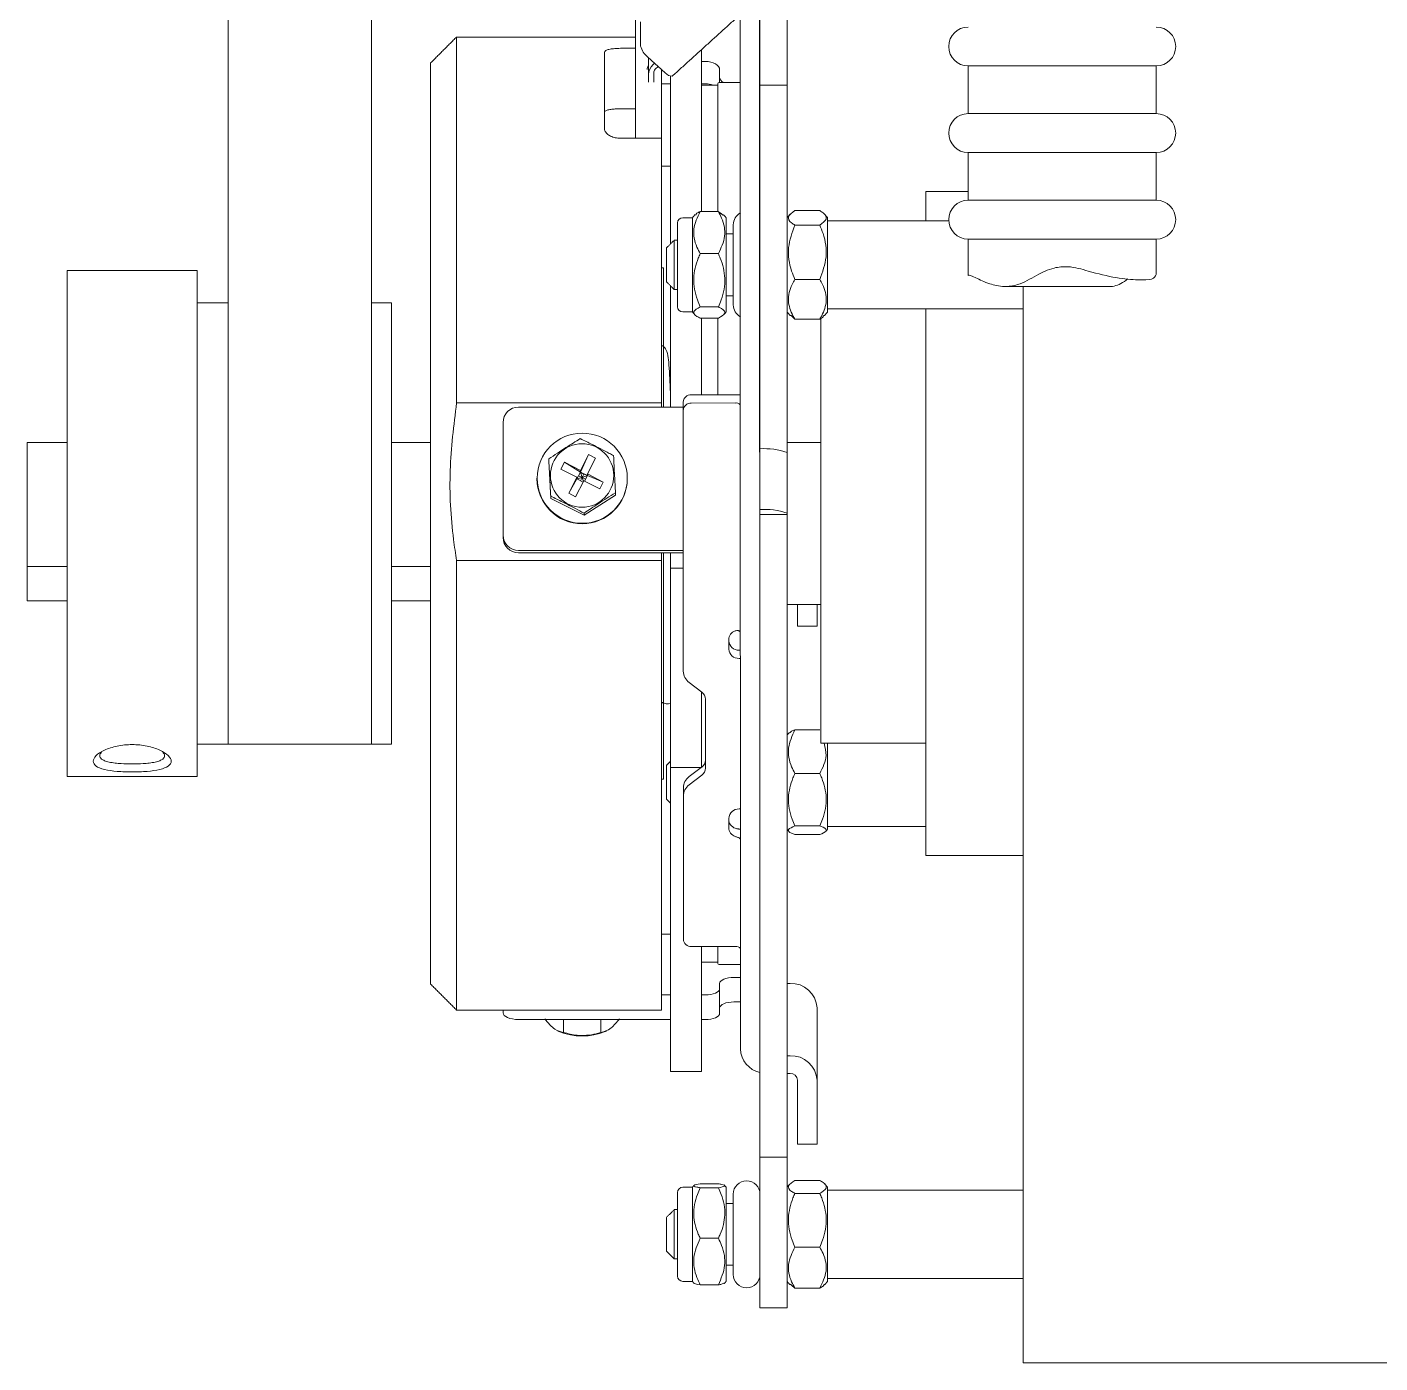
# Model space of a CAD drawing. Extents: x 2.2 to 29, y 8 to 42.7.
# Drawn here: x 10.82 to 16.03, y 8.04 to 13.19 of the extents above; entities that cross this region are included whole.
import ezdxf

# ---------------------------------------------------------------- set-up
doc = ezdxf.new("R2010")
doc.units = 0
doc.header["$LTSCALE"] = 0.5
doc.header["$MEASUREMENT"] = 0
doc.layers.add('OBJ', color=3, linetype='CONTINUOUS')

msp = doc.modelspace()

# ---------------------------------------------------------------- linework, layer by layer
at = {"layer": 'OBJ', "linetype": 'Continuous', "lineweight": 15}
for p, q in [((11.592908, 18.908751), (11.592908, 11.106191)), ((12.144908, 18.908751), (12.144908, 11.106191)), ((13.566164, 12.775353), (13.565976, 13.544769)), ((13.640975, 13.544798), (13.641163, 12.775377)), ((13.642017, 13.003644), (13.641928, 13.331047)), ((13.642604, 13.287474), (13.642604, 13.114874)), ((13.747207, 13.287474), (13.747207, 13.114874)), ((13.163007, 12.983843), (13.163007, 13.237411)), ((13.182174, 13.213231), (13.182174, 13.120258)), ((12.473006, 13.154885), (12.473006, 11.745127)), ((13.043004, 13.096758), (13.043004, 12.802616)), ((13.105007, 13.111364), (13.163007, 13.111364)), ((13.417608, 12.482188), (13.417608, 13.106614)), ((13.641346, 12.634381), (13.641346, 13.111486)), ((13.642604, 13.035136), (13.642604, 13.114874)), ((13.747207, 13.114874), (13.747207, 13.035136)), ((12.373006, 9.504886), (12.373006, 13.054885)), ((13.21046, 13.077718), (13.277635, 13.016837)), ((13.213004, 13.010501), (13.213004, 13.075413)), ((13.230304, 13.048343), (13.236588, 13.05404)), ((13.23877, 13.030386), (13.250729, 13.041223)), ((13.432204, 13.060648), (13.417608, 13.060648)), ((15.113383, 13.043232), (14.445206, 13.043232)), ((15.170205, 13.043232), (15.113383, 13.043232)), ((13.213004, 12.981379), (13.213004, 13.010501)), ((13.233007, 13.01777), (13.233007, 12.981379)), ((13.263006, 13.030095), (13.263006, 12.983843)), ((13.297605, 12.357276), (13.297605, 13.003672)), ((13.487204, 13.0291), (13.487204, 12.979886)), ((13.642017, 13.003644), (13.642026, 12.969885)), ((13.642604, 13.035136), (13.642604, 12.732964)), ((13.747207, 13.035136), (13.747207, 12.732964)), ((13.163007, 12.850948), (13.163007, 12.983843)), ((13.263006, 12.983843), (13.263006, 12.850948)), ((13.297605, 12.974963), (13.263006, 12.974963)), ((13.432204, 12.974963), (13.417608, 12.974963)), ((13.480103, 12.482188), (13.480103, 12.974888)), ((13.480103, 12.482188), (13.480103, 12.974888)), ((13.642604, 12.966388), (13.642604, 12.969228)), ((13.642604, 12.966388), (13.642604, 12.798557)), ((13.747207, 12.969228), (13.747207, 12.966388)), ((13.747207, 12.966388), (13.747207, 12.798557)), ((13.163007, 12.878263), (13.105007, 12.878263)), ((13.163007, 12.878263), (13.163007, 12.871692)), ((13.163007, 12.764817), (13.163007, 12.850948)), ((13.263006, 12.850948), (13.263006, 12.764817)), ((13.297605, 12.874766), (13.297605, 12.87793)), ((15.113383, 12.859691), (14.445206, 12.859691)), ((15.170205, 12.859691), (15.113383, 12.859691)), ((13.642604, 12.752713), (13.642604, 12.798557)), ((13.747207, 12.779159), (13.747207, 12.822)), ((13.747207, 12.798557), (13.747207, 12.752713)), ((13.263006, 12.764817), (13.105007, 12.764817)), ((13.263006, 12.764817), (13.263006, 11.745127)), ((13.642604, 12.521067), (13.642604, 12.752713)), ((13.642604, 12.727341), (13.642604, 12.732964)), ((13.747207, 12.521067), (13.747207, 12.752713)), ((15.113383, 12.70969), (14.445206, 12.70969)), ((15.170205, 12.70969), (15.113383, 12.70969)), ((13.263006, 12.656627), (13.297605, 12.656627)), ((13.641383, 12.445768), (13.64136, 12.534987)), ((13.642604, 12.521067), (13.642604, 12.041104)), ((13.747207, 12.521067), (13.747207, 12.041104)), ((14.282204, 12.446875), (14.282204, 12.559885)), ((15.113383, 12.526149), (14.445206, 12.526149)), ((15.170205, 12.526149), (15.113383, 12.526149)), ((13.482206, 12.482188), (13.412206, 12.482188)), ((13.777207, 12.486031), (13.873203, 12.486031)), ((13.324704, 12.225615), (13.324704, 12.43838)), ((13.382206, 12.21927), (13.382206, 12.458383)), ((13.512205, 12.21927), (13.512205, 12.458383)), ((13.539605, 12.431373), (13.539605, 12.122373)), ((13.642604, 12.431373), (13.641383, 12.442529)), ((13.777207, 12.429895), (13.873203, 12.429895)), ((13.903207, 12.458383), (13.903207, 12.148467)), ((13.312206, 12.371877), (13.312206, 12.181874)), ((15.113383, 12.376152), (14.445206, 12.376152)), ((15.170205, 12.376152), (15.113383, 12.376152)), ((13.282207, 12.211873), (13.282207, 12.341873)), ((13.482206, 12.320021), (13.412206, 12.320021)), ((13.270506, 12.264884), (13.270506, 11.728865)), ((10.972405, 10.304886), (10.972405, 12.254887)), ((11.472403, 10.304886), (11.472403, 12.254887)), ((13.324704, 12.11537), (13.324704, 12.225615)), ((13.382206, 12.095367), (13.382206, 12.21927)), ((13.512205, 12.095367), (13.512205, 12.21927)), ((13.777207, 12.220739), (13.873203, 12.220739)), ((13.297605, 12.196475), (13.297605, 11.911428)), ((13.297605, 12.175299), (13.297605, 12.196475)), ((13.566873, 10.909348), (13.566352, 12.198718)), ((13.641871, 10.909371), (13.64135, 12.198742)), ((14.657206, 8.044887), (14.657206, 12.193457)), ((11.592908, 12.129821), (11.591903, 12.129887)), ((12.222403, 12.129887), (12.222403, 11.570603)), ((13.482206, 12.114708), (13.412206, 12.114708)), ((13.641491, 12.111724), (13.642604, 12.122373)), ((13.903207, 12.148467), (13.903207, 12.095367)), ((14.282204, 9.999886), (14.282204, 12.106875)), ((13.482206, 12.071563), (13.412206, 12.071563)), ((13.417608, 12.071563), (13.417608, 11.911428)), ((13.480103, 11.776084), (13.480103, 12.071563)), ((13.480103, 11.776084), (13.480103, 12.071563)), ((13.777207, 12.067719), (13.873203, 12.067719)), ((13.877206, 10.432886), (13.877206, 12.075595)), ((13.642604, 12.041104), (13.642604, 11.941663)), ((13.747207, 12.041104), (13.747207, 11.941663)), ((13.641571, 11.953302), (13.64167, 11.828034)), ((13.297605, 11.756053), (13.297605, 11.911428)), ((13.417608, 11.911428), (13.417608, 11.776065)), ((13.642604, 11.913414), (13.642604, 11.941663)), ((13.642604, 11.853373), (13.642604, 11.913414)), ((13.747207, 11.941663), (13.747207, 11.913414)), ((13.747207, 11.853373), (13.747207, 11.913414)), ((13.642604, 11.788375), (13.642604, 11.853373)), ((13.747207, 11.853373), (13.747207, 11.788375)), ((13.642604, 11.788375), (13.642604, 11.568049)), ((13.747207, 11.825044), (13.747207, 11.819421)), ((13.747207, 11.819421), (13.747207, 11.592384)), ((13.747207, 11.549286), (13.747207, 11.788375)), ((12.473006, 11.745127), (13.263006, 11.745127)), ((13.263006, 11.728865), (13.263006, 11.745127)), ((13.297605, 11.756053), (13.297605, 11.747018)), ((13.297605, 11.747018), (13.297605, 11.728865)), ((13.346735, 11.716019), (13.346735, 11.747718)), ((13.377973, 11.776051), (13.54672, 11.776107)), ((13.377973, 11.744352), (13.54672, 11.744409)), ((13.641702, 11.763398), (13.641712, 11.737819)), ((13.641721, 11.723308), (13.641721, 11.735989)), ((13.641721, 11.735989), (13.642078, 10.860343)), ((12.712203, 11.728865), (13.346735, 11.728865)), ((13.347138, 10.710517), (13.346735, 11.716019)), ((12.652204, 11.235746), (12.652204, 11.669091)), ((10.817207, 11.592384), (10.817207, 11.113947)), ((12.222403, 11.570603), (12.222403, 10.429887)), ((12.828503, 11.528884), (12.828503, 11.520605)), ((12.950481, 11.484819), (12.981907, 11.546014)), ((12.981907, 11.546014), (12.950481, 11.478375)), ((12.97719, 11.471208), (13.008612, 11.532404)), ((13.008612, 11.532404), (12.981907, 11.546014)), ((13.747207, 11.553848), (13.747207, 11.31974)), ((12.828503, 11.520605), (12.835829, 11.377)), ((12.889051, 11.516118), (12.875388, 11.489512)), ((12.936819, 11.458208), (12.875388, 11.489512)), ((12.950481, 11.484819), (12.889051, 11.516118)), ((12.889051, 11.516118), (12.950481, 11.478375)), ((12.936819, 11.451769), (12.950481, 11.478375)), ((12.950481, 11.478375), (12.943652, 11.463671)), ((12.950481, 11.478375), (12.950481, 11.484819)), ((12.950481, 11.478375), (12.97719, 11.464764)), ((12.957005, 11.456866), (12.950481, 11.478375)), ((12.950481, 11.478375), (12.963838, 11.470166)), ((12.905397, 11.397015), (12.936819, 11.458208)), ((12.936819, 11.451769), (12.905397, 11.397015)), ((12.932107, 11.383404), (12.963528, 11.444602)), ((12.943652, 11.463671), (12.936819, 11.451769)), ((12.936819, 11.451769), (12.936819, 11.458208)), ((12.936819, 11.451769), (12.957005, 11.456866)), ((12.936819, 11.451769), (12.960905, 11.439491)), ((12.957005, 11.456866), (12.943652, 11.463671)), ((12.957005, 11.456866), (12.950744, 11.444672)), ((12.963838, 11.470166), (12.957005, 11.456866)), ((12.97719, 11.464764), (12.957005, 11.456866)), ((12.957005, 11.456866), (12.962191, 11.441993)), ((12.969789, 11.450351), (12.957005, 11.456866)), ((13.024959, 11.413296), (12.963528, 11.444602)), ((12.963838, 11.470166), (12.97719, 11.464764)), ((12.966152, 11.443265), (12.97719, 11.464764)), ((13.038621, 11.439904), (12.97719, 11.471208)), ((12.97719, 11.464764), (12.97719, 11.471208)), ((12.97719, 11.464764), (13.038621, 11.439904)), ((13.038621, 11.439904), (13.024959, 11.413296)), ((12.835829, 11.385281), (12.835829, 11.377)), ((12.835829, 11.377), (12.964331, 11.311517)), ((12.932107, 11.383404), (12.905397, 11.397015)), ((12.964331, 11.311517), (13.085507, 11.389639)), ((13.085507, 11.397918), (13.085507, 11.389639)), ((12.964331, 11.319798), (12.964331, 11.311517)), ((13.642604, 11.31974), (13.64197, 11.320589)), ((13.642604, 11.31974), (13.642604, 11.31518)), ((13.747207, 11.31518), (13.747207, 11.31974)), ((13.642604, 11.31518), (13.747207, 11.31518)), ((13.642604, 11.31518), (13.642604, 10.832127)), ((13.747207, 10.832127), (13.747207, 11.31518)), ((12.652204, 11.22663), (12.652204, 11.235746)), ((13.34695, 11.175975), (12.712203, 11.175975)), ((13.346955, 11.166859), (12.712203, 11.166859)), ((13.263006, 11.137122), (13.263006, 11.166859)), ((13.270506, 11.166859), (13.270506, 10.919645)), ((13.297605, 11.166859), (13.297605, 11.107895)), ((10.972405, 11.113947), (10.817207, 11.113947)), ((10.817207, 11.113947), (10.817207, 10.982558)), ((12.373006, 11.113947), (12.222403, 11.113947)), ((12.473006, 11.137122), (12.473006, 9.404887)), ((12.473006, 11.137122), (13.263006, 11.137122)), ((13.263006, 11.137122), (13.263006, 9.404887)), ((11.592908, 10.429887), (11.592908, 11.106191)), ((12.144908, 10.429887), (12.144908, 11.106191)), ((13.346979, 11.107895), (13.297605, 11.107895)), ((13.297605, 10.693623), (13.297605, 11.107895)), ((10.972405, 10.982558), (10.817207, 10.982558)), ((12.373006, 10.982558), (12.222403, 10.982558)), ((13.787724, 10.956844), (13.78772, 10.967385)), ((13.787724, 10.956844), (13.787767, 10.88467)), ((13.862723, 10.956867), (13.862718, 10.967385)), ((13.86277, 10.967385), (13.86277, 10.896406)), ((13.270506, 10.919645), (13.270506, 10.294885)), ((13.642078, 10.832873), (13.642078, 10.860343)), ((13.52209, 10.832505), (13.522104, 10.796251)), ((13.522104, 10.827947), (13.522104, 10.833422)), ((13.567014, 10.697296), (13.566906, 10.844712)), ((13.642017, 10.697319), (13.641904, 10.844738)), ((13.642604, 10.57724), (13.642604, 10.832127)), ((13.747207, 10.832127), (13.747207, 10.57724)), ((13.562118, 10.791708), (13.566943, 10.791711)), ((13.562118, 10.760012), (13.566967, 10.760015)), ((13.642097, 10.757055), (13.642134, 10.755483)), ((13.642097, 10.753137), (13.642378, 10.064344)), ((13.642134, 10.755483), (13.642341, 10.24795)), ((13.297605, 10.651081), (13.297605, 10.693623)), ((13.567046, 10.63266), (13.567014, 10.697296)), ((13.642134, 10.723787), (13.642111, 10.725061)), ((13.642134, 10.723787), (13.642341, 10.216254)), ((13.297605, 10.651081), (13.297605, 10.556671)), ((13.369483, 10.667132), (13.417885, 10.630353)), ((13.417608, 10.630565), (13.417608, 10.556671)), ((13.432185, 10.602586), (13.432293, 10.337314)), ((13.567605, 9.254896), (13.567046, 10.63266)), ((13.642604, 9.254922), (13.64205, 10.632686)), ((13.297605, 10.556671), (13.297605, 10.520749)), ((13.417608, 10.556671), (13.417608, 10.520749)), ((13.642604, 9.878199), (13.642604, 10.57724)), ((13.747207, 9.878199), (13.747207, 10.57724)), ((13.297605, 10.401145), (13.297605, 10.520749)), ((13.417608, 10.520749), (13.417608, 10.401145)), ((13.777207, 10.484873), (13.873203, 10.484873)), ((13.903207, 10.432886), (13.903207, 10.10139)), ((11.591903, 10.429887), (11.592908, 10.429948)), ((13.297605, 10.401145), (13.297605, 10.392083)), ((13.297605, 10.340119), (13.297605, 10.392083)), ((13.417608, 10.392083), (13.417608, 10.401145)), ((13.417608, 10.392083), (13.417608, 10.340119)), ((13.417608, 10.390095), (13.417608, 10.340119)), ((13.282207, 10.217896), (13.282207, 10.347898)), ((13.297605, 10.340119), (13.297605, 10.3386)), ((13.297605, 10.292411), (13.297605, 10.3386)), ((13.416547, 10.340119), (13.369642, 10.304424)), ((13.418011, 10.341236), (13.417608, 10.340926)), ((13.297605, 9.409761), (13.297605, 10.292411)), ((13.418011, 10.30954), (13.369642, 10.272726)), ((13.777207, 10.316354), (13.873203, 10.316354)), ((13.347335, 10.229327), (13.347335, 10.261023)), ((13.347556, 9.678061), (13.347335, 10.229327)), ((13.642341, 10.216254), (13.642341, 10.24795)), ((13.567229, 10.179977), (13.562353, 10.179975)), ((13.642317, 10.214979), (13.642341, 10.216254)), ((13.522371, 10.14371), (13.522385, 10.107456)), ((13.522385, 10.139155), (13.52238, 10.144627)), ((13.747207, 10.125166), (13.747207, 10.030027)), ((13.567262, 10.102029), (13.5624, 10.102411)), ((13.777207, 10.114379), (13.873203, 10.114379)), ((13.777207, 10.080921), (13.873203, 10.080921)), ((13.642397, 10.062793), (13.642378, 10.063654)), ((13.642397, 10.035323), (13.642397, 10.062793)), ((13.642397, 10.062793), (13.642571, 9.641386)), ((13.747207, 10.030027), (13.747207, 10.014346)), ((13.642604, 9.798463), (13.642604, 9.878199)), ((13.747207, 9.878199), (13.747207, 9.798463)), ((13.747207, 9.852367), (13.747207, 9.817724)), ((13.747207, 9.77096), (13.747207, 9.817724)), ((13.642604, 9.418952), (13.642604, 9.798463)), ((13.747207, 9.418952), (13.747207, 9.798463)), ((13.747207, 9.77096), (13.747207, 9.736317)), ((13.297605, 9.737703), (13.297605, 9.697836)), ((13.297605, 9.697836), (13.263006, 9.697836)), ((13.547569, 9.649808), (13.378818, 9.649751)), ((13.417608, 9.409761), (13.417608, 9.649763)), ((13.480103, 9.584886), (13.480103, 9.649784)), ((13.480103, 9.584886), (13.480103, 9.649784)), ((13.642571, 9.637159), (13.642571, 9.641386)), ((13.642571, 9.637159), (13.64258, 9.597292)), ((13.64258, 9.597292), (13.642604, 9.533851)), ((13.747207, 9.646001), (13.747207, 9.598602)), ((13.297605, 9.548607), (13.297605, 9.558303)), ((13.417608, 9.558303), (13.417608, 9.548607)), ((13.487204, 9.507658), (13.487204, 9.486526)), ((13.567492, 9.530901), (13.542205, 9.530901)), ((13.747207, 9.507601), (13.758617, 9.507606)), ((13.263006, 9.463283), (13.297605, 9.463283)), ((13.417608, 9.463283), (13.432204, 9.463283)), ((13.487204, 9.486526), (13.487204, 9.391727)), ((12.652204, 9.393839), (12.652204, 9.404887)), ((13.297605, 9.340788), (13.297605, 9.409761)), ((13.417608, 9.409761), (13.417608, 9.340788)), ((13.542205, 9.436102), (13.56753, 9.436102)), ((13.642604, 9.339216), (13.642604, 9.418952)), ((13.747207, 9.418952), (13.747207, 9.339216)), ((13.862653, 9.413384), (13.862723, 9.239348)), ((12.712203, 9.368483), (13.297605, 9.368483)), ((12.884836, 9.318737), (12.884836, 9.368483)), ((13.029173, 9.318737), (13.029173, 9.368483)), ((13.297605, 9.340788), (13.297605, 9.237888)), ((13.417608, 9.368483), (13.432204, 9.368483)), ((13.417608, 9.340788), (13.417608, 9.237888)), ((13.642604, 9.339216), (13.642604, 8.872467)), ((13.747207, 9.339216), (13.747207, 8.872467)), ((13.297605, 9.168603), (13.297605, 9.237888)), ((13.417608, 9.237888), (13.417608, 9.168603)), ((13.758617, 9.228677), (13.747207, 9.228675)), ((13.758645, 9.160705), (13.747207, 9.1607)), ((13.787724, 8.960393), (13.787654, 9.134432)), ((13.862723, 8.960419), (13.862653, 9.134457)), ((13.86277, 9.073231), (13.86277, 8.899958)), ((13.747207, 8.972992), (13.747207, 8.828646)), ((13.787724, 8.960393), (13.787767, 8.888222)), ((13.642604, 8.837826), (13.642604, 8.872467)), ((13.747207, 8.872467), (13.747207, 8.837826)), ((13.642604, 8.828646), (13.642604, 8.837826)), ((13.642604, 8.407309), (13.642604, 8.828646)), ((13.747207, 8.828646), (13.747207, 8.407309)), ((13.382206, 8.359175), (13.382206, 8.722188)), ((13.482206, 8.735444), (13.412206, 8.735444)), ((13.482206, 8.719959), (13.412206, 8.719959)), ((13.512205, 8.359175), (13.512205, 8.722188)), ((13.777207, 8.748027), (13.873203, 8.748027)), ((13.903207, 8.722188), (13.903207, 8.359175)), ((13.324704, 8.379175), (13.324704, 8.702188)), ((13.539605, 8.695183), (13.539605, 8.386182)), ((13.777207, 8.698318), (13.873203, 8.698318)), ((13.282207, 8.475683), (13.282207, 8.605682)), ((13.312206, 8.635682), (13.312206, 8.445681)), ((13.482206, 8.525195), (13.412206, 8.525195)), ((13.777207, 8.490974), (13.873203, 8.490974)), ((13.642604, 8.407309), (13.642604, 8.25719)), ((13.747207, 8.407309), (13.747207, 8.25719)), ((13.482206, 8.345919), (13.412206, 8.345919)), ((13.777207, 8.333336), (13.873203, 8.333336))]:
    msp.add_line(p, q, dxfattribs=at)
at = {"layer": 'OBJ', "linetype": 'Continuous', "lineweight": 15, "flags": 128}
for points in [[(13.641346, 13.111486), (13.641346, 13.119352), (13.641341, 13.12902), (13.641341, 13.140326), (13.641336, 13.153078), (13.641336, 13.167054), (13.641332, 13.182021), (13.641327, 13.19772), (13.641322, 13.213879)], [(13.432204, 13.060648), (13.442937, 13.060043), (13.453253, 13.058245), (13.462762, 13.055331), (13.471097, 13.051407), (13.477935, 13.046625), (13.483018, 13.041171), (13.486148, 13.035253), (13.487204, 13.0291)], [(13.566352, 12.198718), (13.566324, 12.268423), (13.566296, 12.34092), (13.566267, 12.415177), (13.566244, 12.490114), (13.56622, 12.564663), (13.566197, 12.637746), (13.566178, 12.708314), (13.566164, 12.775353)], [(13.641163, 12.775377), (13.641181, 12.708338), (13.6412, 12.63777), (13.641219, 12.564686), (13.641242, 12.490138), (13.641271, 12.4152), (13.641294, 12.340948), (13.641322, 12.268446), (13.64135, 12.198742)], [(13.64136, 12.534987), (13.641355, 12.550775), (13.641355, 12.565761), (13.64135, 12.57985), (13.64135, 12.592972), (13.641346, 12.605053), (13.641346, 12.616021), (13.641346, 12.625816), (13.641346, 12.634381)], [(13.641383, 12.445768), (13.641402, 12.377903), (13.641421, 12.304997), (13.641444, 12.230548), (13.641472, 12.158126), (13.641501, 12.091205), (13.641529, 12.032989), (13.641552, 11.986277), (13.641571, 11.953302)], [(13.641702, 11.763398), (13.641698, 11.774249), (13.641693, 11.784485), (13.641688, 11.794012), (13.641684, 11.802732), (13.641679, 11.810565), (13.641674, 11.817436), (13.64167, 11.823279), (13.64167, 11.828034)], [(13.567398, 11.77515), (13.565254, 11.775342), (13.54672, 11.776107)], [(13.641712, 11.737819), (13.641712, 11.73276), (13.641716, 11.728381), (13.641716, 11.724852), (13.641716, 11.722308), (13.641721, 11.720849), (13.641721, 11.720529), (13.641721, 11.72136), (13.641721, 11.723308)], [(13.862723, 10.956867), (13.862732, 10.93578), (13.862742, 10.917535), (13.862751, 10.902831), (13.862756, 10.892234), (13.862761, 10.886149), (13.862765, 10.884814), (13.86277, 10.888277), (13.86277, 10.896406)], [(13.566906, 10.844712), (13.566901, 10.849468), (13.566896, 10.855309), (13.566892, 10.86218), (13.566892, 10.870016), (13.566887, 10.878736), (13.566882, 10.888261), (13.566877, 10.898497), (13.566873, 10.909348)], [(13.641871, 10.909371), (13.641876, 10.898523), (13.641881, 10.888287), (13.641885, 10.878762), (13.64189, 10.870039), (13.641895, 10.862206), (13.641895, 10.855335), (13.6419, 10.849494), (13.641904, 10.844738)], [(13.642097, 10.753137), (13.642092, 10.764234), (13.642087, 10.775878), (13.642087, 10.787623), (13.642083, 10.799016), (13.642078, 10.80962), (13.642078, 10.81903), (13.642078, 10.826882), (13.642078, 10.832873)], [(13.642017, 10.697319), (13.642017, 10.692565), (13.642022, 10.686722), (13.642026, 10.679851), (13.642031, 10.672018), (13.642036, 10.663298), (13.64204, 10.653773), (13.642045, 10.643537), (13.64205, 10.632686)], [(13.642397, 10.035323), (13.642397, 10.031421), (13.642397, 10.029759), (13.642392, 10.0304), (13.642392, 10.033319), (13.642388, 10.038407), (13.642383, 10.045465), (13.642383, 10.054223), (13.642378, 10.064344)], [(13.487204, 9.507658), (13.48826, 9.512191), (13.491391, 9.516551), (13.496474, 9.520571), (13.503316, 9.524094), (13.511647, 9.526985), (13.521156, 9.529132), (13.531476, 9.530455), (13.542205, 9.530901)], [(13.432204, 9.463283), (13.442937, 9.463729), (13.453253, 9.465052), (13.462762, 9.467199), (13.471097, 9.47009), (13.477935, 9.473613), (13.483018, 9.47763), (13.486148, 9.481992), (13.487204, 9.486526)], [(12.712203, 9.368483), (12.700498, 9.368969), (12.689244, 9.370412), (12.678872, 9.372756), (12.669781, 9.37591), (12.662318, 9.379752), (12.656771, 9.384135), (12.653359, 9.388892), (12.652204, 9.393839)], [(13.487204, 9.391727), (13.486148, 9.387193), (13.483018, 9.382831), (13.477935, 9.378813), (13.471097, 9.375291), (13.462762, 9.3724), (13.453253, 9.370253), (13.442937, 9.368929), (13.432204, 9.368483)], [(13.542205, 9.436102), (13.531476, 9.435656), (13.521156, 9.434332), (13.511647, 9.432185), (13.503316, 9.429294), (13.496474, 9.425772), (13.491391, 9.421752), (13.48826, 9.417392), (13.487204, 9.412858)], [(13.86277, 9.073231), (13.86277, 9.085715), (13.862765, 9.102072), (13.862761, 9.121673), (13.862756, 9.143767), (13.862751, 9.167505), (13.862742, 9.191971), (13.862732, 9.216231), (13.862723, 9.239348)], [(13.862723, 8.960419), (13.862732, 8.939332), (13.862742, 8.921087), (13.862751, 8.906383), (13.862756, 8.895785), (13.862761, 8.889701), (13.862765, 8.888365), (13.86277, 8.891829), (13.86277, 8.899958)]]:
    msp.add_lwpolyline(points, dxfattribs=at)
at = {"layer": 'OBJ', "linetype": 'Continuous', "lineweight": 15}
for centre, radius in [((12.95743, 11.454641), 0.173708), ((12.956849, 11.465079), 0.122227)]:
    msp.add_circle(centre, radius, dxfattribs=at)
for centre, radius, start, end in [((14.445205, 13.118233), 0.075, 90, 270), ((15.170205, 13.118233), 0.075, 270, 90), ((13.261014, 13.142007), 0.081785, 195.422481, 231.820422), ((13.228318, 13.029891), 0.020313, 138.924651, 180), ((13.264153, 13.009993), 0.051151, 131.433494, 179.431492), ((13.25005, 13.017609), 0.017044, 131.438072, 179.455798), ((13.302755, 13.03513), 0.031075, 216.063754, 273.209471), ((13.513432, 13.002802), 0.026336, 185.19069, 240.474148), ((13.432873, 12.888197), 0.086769, 70.295756, 90.441693), ((13.485105, 12.974886), 0.005, 90, 180), ((13.485105, 12.974886), 0.005, 90, 180), ((14.445205, 12.784692), 0.075, 90, 270), ((15.170205, 12.784692), 0.075, 270, 90), ((14.445205, 12.45115), 0.075, 90, 270), ((15.170205, 12.45115), 0.075, 270, 90), ((13.591105, 12.431375), 0.0515, 117.752538, 180), ((13.344705, 12.438381), 0.02, 90, 180), ((13.344705, 12.115368), 0.02, 180, 270), ((13.591105, 12.122375), 0.0515, 180, 242.450777), ((13.376586, 11.746192), 0.029891, 87.341124, 177.075009), ((13.376584, 11.714496), 0.029889, 87.33733, 177.078803), ((13.550456, 11.724003), 0.020744, 39.186175, 100.375426), ((12.712094, 11.668975), 0.05989, 89.895353, 179.889115), ((13.659344, 11.299023), 0.269546, 70.97588, 93.560788), ((12.957005, 11.452925), 0.173999, 180.165886, 359.834114), ((13.658973, 11.063654), 0.27086, 70.98866, 93.617068), ((12.712091, 11.235862), 0.059887, 180.110879, 270.106903), ((12.712093, 11.226747), 0.059889, 180.112158, 270.105624), ((13.558554, 10.831492), 0.036478, 108.338332, 178.409821), ((13.559447, 10.858231), 0.008114, 23.434307, 71.091273), ((13.560322, 10.829937), 0.038271, 182.979456, 272.68995), ((13.560321, 10.79824), 0.03827, 182.977972, 272.691434), ((13.401869, 10.711259), 0.054736, 180.776707, 233.723559), ((13.397161, 10.602114), 0.035027, 0.770881, 53.726092), ((13.397225, 10.369497), 0.035082, 306.335457, 357.706815), ((13.397267, 10.337765), 0.035029, 306.313569, 359.262521), ((13.402037, 10.26034), 0.054706, 126.310478, 179.285302), ((13.402032, 10.228645), 0.054701, 126.30788, 179.28538), ((13.560578, 10.141759), 0.038256, 87.340133, 177.077895), ((13.558849, 10.14019), 0.036479, 181.625798, 251.700552), ((13.558848, 10.108492), 0.036477, 181.627453, 251.70273), ((13.559376, 10.060315), 0.008591, 23.14254, 69.393504), ((13.377414, 9.679617), 0.029899, 182.982755, 272.691174), ((13.551371, 9.629824), 0.020342, 37.773797, 100.770609), ((13.485105, 9.584886), 0.005, 180, 270), ((13.485105, 9.584886), 0.005, 180, 270), ((13.763289, 9.408218), 0.099498, 2.975944, 92.691635), ((12.957005, 9.539665), 0.23469, 247.647867, 292.352133), ((13.663333, 9.25792), 0.095775, 181.809087, 257.500304), ((13.763289, 9.129289), 0.099498, 2.977415, 92.691584), ((13.75995, 9.132994), 0.027741, 2.970692, 92.696377), ((13.344705, 8.702188), 0.02, 90, 180), ((13.591105, 8.695182), 0.0515, 0, 180), ((13.344705, 8.379176), 0.02, 180, 270), ((13.591105, 8.386182), 0.0515, 180, 0)]:
    msp.add_arc(centre, radius, start, end, dxfattribs=at)
for points in [[(13.304495, 13.004104), (13.561616, 13.23713)], [(12.473006, 13.154885), (12.373006, 13.054885)], [(13.163007, 13.154885), (12.473006, 13.154885)], [(14.445206, 13.043232), (14.445206, 12.859691)], [(15.170205, 12.859691), (15.170205, 13.043232)], [(13.480103, 12.969885), (13.417608, 12.969885)], [(13.566112, 12.979886), (13.485106, 12.979886)], [(13.566112, 12.979886), (13.485106, 12.979886)], [(13.642604, 12.969885), (13.641346, 12.969885)], [(13.747207, 12.969228), (13.642604, 12.969228)], [(14.445206, 12.70969), (14.445206, 12.526149)], [(15.170205, 12.526149), (15.170205, 12.70969)], [(14.445206, 12.559885), (14.282204, 12.559885)], [(13.39256, 12.470459), (13.382206, 12.458383)], [(13.482206, 12.482188), (13.501054, 12.468183)], [(13.512205, 12.458383), (13.502641, 12.469539)], [(13.759551, 12.472782), (13.747207, 12.458383)], [(13.903207, 12.458383), (13.890808, 12.472848)], [(13.382206, 12.458383), (13.344707, 12.458383)], [(14.370329, 12.446875), (13.903207, 12.446875)], [(13.312206, 12.371877), (13.282207, 12.341873)], [(13.324704, 12.371877), (13.312206, 12.371877)], [(13.539605, 12.395873), (13.512205, 12.395873)], [(14.445206, 12.376152), (14.445206, 12.235354)], [(15.170205, 12.239024), (15.170205, 12.376152)], [(13.270506, 12.264884), (13.263006, 12.264884)], [(11.472403, 12.254887), (10.972405, 12.254887)], [(13.282207, 12.211873), (13.312206, 12.181874)], [(13.312206, 12.181874), (13.324704, 12.181874)], [(13.512205, 12.157873), (13.539605, 12.157873)], [(14.589163, 12.193457), (14.977283, 12.193457)], [(11.591903, 12.129887), (11.472403, 12.129887)], [(12.222403, 12.129887), (12.144908, 12.129887)], [(13.903207, 12.106875), (14.657206, 12.106875)], [(13.344707, 12.095367), (13.382206, 12.095367)], [(13.382206, 12.095367), (13.39256, 12.083292)], [(13.502641, 12.084207), (13.512205, 12.095367)], [(13.747207, 12.095367), (13.759551, 12.080964)], [(13.777207, 12.067719), (13.761649, 12.082761)], [(13.890808, 12.080903), (13.903207, 12.095367)], [(13.297605, 11.779885), (13.29731, 11.779885)], [(10.972405, 11.592384), (10.817207, 11.592384)], [(12.373006, 11.592384), (12.222403, 11.592384)], [(13.877206, 11.592384), (13.747207, 11.592384)], [(12.783006, 11.45512), (12.783006, 11.452421)], [(13.131003, 11.452421), (13.131003, 11.45512)], [(13.747207, 10.967385), (13.877206, 10.967385)], [(13.787767, 10.88467), (13.862765, 10.884694)], [(13.756308, 10.475025), (13.747207, 10.464404)], [(13.877206, 10.432886), (14.282204, 10.432886)], [(11.472403, 10.429887), (11.591903, 10.429887)], [(11.592908, 10.429887), (12.144908, 10.429887)], [(11.682906, 10.429887), (11.683906, 10.429887)], [(11.774904, 10.429887), (11.775903, 10.429887)], [(11.866906, 10.429887), (11.867906, 10.429887)], [(11.958904, 10.429887), (11.959903, 10.429887)], [(12.050906, 10.429887), (12.051906, 10.429887)], [(12.142904, 10.429887), (12.222403, 10.429887)], [(13.297605, 10.363296), (13.282207, 10.347898)], [(13.297605, 10.340119), (13.417608, 10.340119)], [(10.972405, 10.304886), (11.472403, 10.304886)], [(13.263006, 10.294885), (13.270506, 10.294885)], [(13.282207, 10.217896), (13.297605, 10.202498)], [(13.747207, 10.10139), (13.756308, 10.090769)], [(13.895402, 10.092288), (13.903207, 10.10139)], [(13.903207, 10.112898), (14.282204, 10.112898)], [(14.282204, 9.999886), (14.657206, 9.999886)], [(13.417608, 9.589886), (13.480103, 9.589886)], [(13.485106, 9.579885), (13.567474, 9.579885)], [(13.485106, 9.579885), (13.567474, 9.579885)], [(13.642585, 9.589886), (13.642604, 9.589886)], [(12.373006, 9.504886), (12.473006, 9.404887)], [(12.473006, 9.404887), (13.263006, 9.404887)], [(12.862585, 9.324939), (12.867753, 9.322609)], [(13.046257, 9.322609), (13.05194, 9.325171)], [(13.297605, 9.168603), (13.417608, 9.168603)], [(13.787767, 8.888222), (13.862765, 8.888246)], [(13.642604, 8.837826), (13.747207, 8.837826)], [(13.382206, 8.722188), (13.344707, 8.722188)], [(13.388167, 8.729146), (13.382206, 8.722188)], [(13.512205, 8.722188), (13.504842, 8.730779)], [(13.75811, 8.734912), (13.747207, 8.722188)], [(13.903207, 8.722188), (13.891873, 8.735407)], [(14.657206, 8.710683), (13.903207, 8.710683)], [(13.539605, 8.659683), (13.512205, 8.659683)], [(13.312206, 8.635682), (13.282207, 8.605682)], [(13.324704, 8.635682), (13.312206, 8.635682)], [(13.282207, 8.475683), (13.312206, 8.445681)], [(13.312206, 8.445681), (13.324704, 8.445681)], [(13.512205, 8.421682), (13.539605, 8.421682)], [(13.344707, 8.359175), (13.382206, 8.359175)], [(13.382206, 8.359175), (13.388167, 8.352219)], [(13.504842, 8.350584), (13.512205, 8.359175)], [(13.747207, 8.359175), (13.75811, 8.346451)], [(13.777207, 8.333336), (13.759997, 8.348068)], [(13.891873, 8.345956), (13.903207, 8.359175)], [(13.903207, 8.370683), (14.657206, 8.370683)], [(13.642604, 8.25719), (13.747207, 8.25719)], [(14.657206, 8.044887), (24.532203, 8.044887)]]:
    msp.add_open_spline(points, degree=1, dxfattribs=at)
for points, knots in [([(13.043004, 13.096758), (13.043713, 13.098518), (13.045131, 13.102038), (13.056161, 13.10644), (13.072332, 13.109621), (13.089711, 13.111156), (13.100865, 13.111308), (13.105007, 13.111364)], [0, 0, 0, 0, 0.21998336, 0.43998606, 0.65874551, 0.87327751, 1, 1, 1, 1]), ([(13.105007, 12.878263), (13.098196, 12.878141), (13.084578, 12.877898), (13.066367, 12.875971), (13.052312, 12.872979), (13.044273, 12.869342), (13.043383, 12.866675), (13.043004, 12.865539)], [0, 0, 0, 0, 0.20689163, 0.41360953, 0.62357597, 0.83975839, 1, 1, 1, 1]), ([(13.105007, 12.764817), (13.098156, 12.765231), (13.084457, 12.766059), (13.06615, 12.772486), (13.052104, 12.781894), (13.044213, 12.79253), (13.043361, 12.79964), (13.043004, 12.802616)], [0, 0, 0, 0, 0.20882426, 0.41757553, 0.62875412, 0.84460651, 1, 1, 1, 1]), ([(13.412206, 12.482188), (13.401637, 12.460059), (13.380378, 12.415548), (13.39175, 12.358261), (13.4078, 12.328258), (13.412206, 12.320021)], [0, 0, 0, 0, 0.41765323, 0.84012867, 1, 1, 1, 1]), ([(13.39515, 12.468239), (13.39595, 12.47071), (13.397521, 12.475562), (13.407372, 12.480007), (13.412206, 12.482188)], [0, 0, 0, 0, 0.50930628, 1, 1, 1, 1]), ([(13.482206, 12.320021), (13.492772, 12.342149), (13.514026, 12.386661), (13.502662, 12.443947), (13.486612, 12.473951), (13.482206, 12.482188)], [0, 0, 0, 0, 0.41765114, 0.84012738, 1, 1, 1, 1]), ([(13.777207, 12.486031), (13.766638, 12.47837), (13.745379, 12.462959), (13.756752, 12.443131), (13.772801, 12.432746), (13.777207, 12.429895)], [0, 0, 0, 0, 0.41766021, 0.84012837, 1, 1, 1, 1]), ([(13.873203, 12.429895), (13.883772, 12.437554), (13.905031, 12.45296), (13.893659, 12.472796), (13.877609, 12.483181), (13.873203, 12.486031)], [0, 0, 0, 0, 0.4176573, 0.84013079, 1, 1, 1, 1]), ([(13.777207, 12.429895), (13.766638, 12.401354), (13.745379, 12.343944), (13.756751, 12.270059), (13.772801, 12.231362), (13.777207, 12.220739)], [0, 0, 0, 0, 0.41765591, 0.84013179, 1, 1, 1, 1]), ([(13.873203, 12.220739), (13.883772, 12.24928), (13.905031, 12.30669), (13.893659, 12.380575), (13.877609, 12.419272), (13.873203, 12.429895)], [0, 0, 0, 0, 0.41765656, 0.84013243, 1, 1, 1, 1]), ([(13.412206, 12.320021), (13.409696, 12.314246), (13.396593, 12.284098), (13.381525, 12.223657), (13.393449, 12.158661), (13.408397, 12.123633), (13.412206, 12.114708)], [0, 0, 0, 0, 0.088724485, 0.463219163, 0.863230814, 1, 1, 1, 1]), ([(13.482206, 12.114708), (13.486015, 12.123633), (13.500963, 12.158661), (13.512887, 12.223657), (13.497818, 12.284098), (13.484716, 12.314246), (13.482206, 12.320021)], [0, 0, 0, 0, 0.136769186, 0.536780837, 0.911275515, 1, 1, 1, 1]), ([(14.448749, 12.235354), (14.447678, 12.236107), (14.442161, 12.239986), (14.470098, 12.229523), (14.520098, 12.204512), (14.578806, 12.190335), (14.643362, 12.198613), (14.704815, 12.234598), (14.768387, 12.266523), (14.839588, 12.272966), (14.921555, 12.248568), (15.017828, 12.224033), (15.103758, 12.217926), (15.159923, 12.218825), (15.166567, 12.232283), (15.169895, 12.239024)], [0, 0, 0, 0, 0.02482586, 0.1278997, 0.21854868, 0.28665089, 0.33946353, 0.41412974, 0.47797423, 0.52402964, 0.59458693, 0.69876166, 0.80141816, 0.90054092, 1, 1, 1, 1]), ([(13.777207, 12.220739), (13.773396, 12.214088), (13.758441, 12.187984), (13.746521, 12.139541), (13.761594, 12.094491), (13.774697, 12.072023), (13.777207, 12.067719)], [0, 0, 0, 0, 0.13676405, 0.53677145, 0.9112796, 1, 1, 1, 1]), ([(13.873203, 12.067719), (13.875715, 12.072023), (13.888826, 12.094488), (13.903885, 12.139542), (13.89197, 12.187984), (13.877014, 12.214088), (13.873203, 12.220739)], [0, 0, 0, 0, 0.08872792, 0.4632304, 0.86323642, 1, 1, 1, 1]), ([(15.060701, 12.22294), (15.052111, 12.216374), (15.030464, 12.199826), (14.998903, 12.190836), (14.977975, 12.193636), (14.977311, 12.193725)], [0, 0, 0, 0, 0.38913553, 0.98062205, 1, 1, 1, 1]), ([(13.412206, 12.114708), (13.401637, 12.108821), (13.380378, 12.096979), (13.391751, 12.081736), (13.4078, 12.073754), (13.412206, 12.071563)], [0, 0, 0, 0, 0.41765876, 0.84012866, 1, 1, 1, 1]), ([(13.482206, 12.071563), (13.492772, 12.077451), (13.514026, 12.089293), (13.502662, 12.104536), (13.486612, 12.112517), (13.482206, 12.114708)], [0, 0, 0, 0, 0.417656668, 0.840127375, 1, 1, 1, 1]), ([(13.888733, 12.082677), (13.888107, 12.080547), (13.886573, 12.075329), (13.878174, 12.070548), (13.873203, 12.067719)], [0, 0, 0, 0, 0.40822207, 1, 1, 1, 1]), ([(13.298323, 11.751547), (13.298052, 11.75959), (13.29671, 11.799321), (13.294442, 11.852), (13.290622, 11.903416), (13.289273, 11.927449), (13.281003, 11.948346), (13.274473, 11.960259), (13.265112, 11.96579), (13.263006, 11.967034)], [0, 0, 0, 0, 0.06805074, 0.3361846, 0.59914633, 0.82796206, 0.91264317, 0.98034567, 1, 1, 1, 1]), ([(12.473006, 11.745127), (12.462282, 11.658414), (12.440619, 11.483247), (12.451796, 11.278877), (12.468985, 11.163993), (12.473006, 11.137122)], [0, 0, 0, 0, 0.42890124, 0.86642261, 1, 1, 1, 1]), ([(13.297605, 11.762943), (13.297605, 11.764158), (13.297605, 11.766695), (13.297605, 11.770203), (13.297605, 11.772668), (13.297605, 11.773208), (13.297605, 11.773178), (13.297605, 11.773012), (13.297605, 11.772842), (13.297605, 11.772603), (13.297605, 11.772251), (13.297605, 11.771958), (13.297605, 11.771775)], [0, 0, 0, 0, 0.25823875, 0.53913496, 0.84690846, 0.89215756, 0.92692341, 0.94120181, 0.95401236, 0.96632801, 0.97894787, 1, 1, 1, 1]), ([(12.828503, 11.528884), (12.850661, 11.543776), (12.891234, 11.571045), (12.931436, 11.595778), (12.949683, 11.607004)], [0, 0, 0, 0, 0.54611698, 1, 1, 1, 1]), ([(12.949683, 11.607004), (12.96521, 11.599532), (13.001732, 11.581956), (13.046565, 11.55863), (13.072711, 11.544482), (13.07818, 11.541523)], [0, 0, 0, 0, 0.369013927, 0.868008446, 1, 1, 1, 1]), ([(12.835829, 11.385281), (12.834489, 11.412146), (12.832035, 11.46134), (12.829605, 11.507797), (12.828503, 11.528884)], [0, 0, 0, 0, 0.54610572, 1, 1, 1, 1]), ([(13.07818, 11.541523), (13.07952, 11.515872), (13.081974, 11.468903), (13.084404, 11.420079), (13.085507, 11.397918)], [0, 0, 0, 0, 0.54611016, 1, 1, 1, 1]), ([(12.964331, 11.319798), (12.95886, 11.322758), (12.93271, 11.336903), (12.887879, 11.360235), (12.851356, 11.37781), (12.835829, 11.385281)], [0, 0, 0, 0, 0.1320133, 0.63099852, 1, 1, 1, 1]), ([(13.085507, 11.397918), (13.063348, 11.384241), (13.022775, 11.359199), (12.982576, 11.332098), (12.964331, 11.319798)], [0, 0, 0, 0, 0.54612977, 1, 1, 1, 1]), ([(13.547077, 10.866118), (13.54907, 10.86668), (13.55306, 10.867804), (13.558374, 10.867373), (13.560977, 10.866342), (13.562076, 10.865907)], [0, 0, 0, 0, 0.36582827, 0.73212265, 1, 1, 1, 1]), ([(13.297605, 10.587938), (13.297605, 10.587375), (13.297605, 10.583782), (13.297605, 10.60182), (13.297605, 10.62147), (13.297605, 10.641673), (13.297605, 10.641791)], [0, 0, 0, 0, 0.08485085, 0.54108309, 0.99731421, 1, 1, 1, 1]), ([(13.263006, 10.591261), (13.26521, 10.590179), (13.271421, 10.58713), (13.283199, 10.584421), (13.292905, 10.585454), (13.297185, 10.586557), (13.297873, 10.586734)], [0, 0, 0, 0, 0.22158904, 0.62455681, 0.93964808, 1, 1, 1, 1]), ([(13.777207, 10.484873), (13.766638, 10.461878), (13.745379, 10.415621), (13.756752, 10.356093), (13.772801, 10.324914), (13.777207, 10.316354)], [0, 0, 0, 0, 0.41766105, 0.84012596, 1, 1, 1, 1]), ([(13.759044, 10.47268), (13.759945, 10.475065), (13.761545, 10.479298), (13.772446, 10.483179), (13.777207, 10.484873)], [0, 0, 0, 0, 0.56333066, 1, 1, 1, 1]), ([(13.873203, 10.316354), (13.884825, 10.339465), (13.90399, 10.377574), (13.893853, 10.417266), (13.889864, 10.432886)], [0, 0, 0, 0, 0.60645514, 1, 1, 1, 1]), ([(11.071766, 10.363686), (11.074104, 10.37094), (11.078765, 10.385401), (11.113102, 10.407692), (11.154919, 10.421158), (11.192758, 10.426987), (11.222317, 10.428475), (11.251902, 10.426985), (11.289751, 10.421176), (11.331953, 10.407668), (11.365015, 10.385583), (11.377075, 10.363066), (11.364998, 10.344246), (11.331939, 10.331176), (11.28975, 10.325188), (11.251917, 10.322848), (11.22235, 10.322278), (11.192782, 10.32285), (11.154934, 10.325185), (11.113097, 10.331237), (11.078774, 10.344099), (11.074107, 10.357143), (11.071766, 10.363686)], [0, 0, 0, 0, 0.063107668, 0.125816513, 0.187908887, 0.219135886, 0.249910963, 0.280690261, 0.311971104, 0.37414709, 0.436828288, 0.500002351, 0.563191949, 0.625888462, 0.688043424, 0.719272363, 0.750071767, 0.780821402, 0.812083099, 0.874191393, 0.93689723, 1, 1, 1, 1]), ([(11.103746, 10.398827), (11.100788, 10.394117), (11.094403, 10.38395), (11.101588, 10.37327), (11.115674, 10.36536), (11.133259, 10.360253), (11.155457, 10.356733), (11.185013, 10.354091), (11.222358, 10.353405), (11.259714, 10.354082), (11.289299, 10.356727), (11.311525, 10.360243), (11.329127, 10.365359), (11.34322, 10.373276), (11.350408, 10.38395), (11.344025, 10.394121), (11.341066, 10.398836)], [0, 0, 0, 0, 0.07937554, 0.17134131, 0.22725323, 0.28969015, 0.35241872, 0.40840366, 0.4998456, 0.59137686, 0.64739124, 0.71014681, 0.77266994, 0.82863027, 0.92056575, 1, 1, 1, 1]), ([(13.777207, 10.316354), (13.774697, 10.310673), (13.761595, 10.281013), (13.74652, 10.221555), (13.758441, 10.157613), (13.773396, 10.123158), (13.777207, 10.114379)], [0, 0, 0, 0, 0.088728616, 0.463233672, 0.863235215, 1, 1, 1, 1]), ([(13.873203, 10.114379), (13.877014, 10.123158), (13.891969, 10.157613), (13.903885, 10.221553), (13.888825, 10.281016), (13.875715, 10.310673), (13.873203, 10.316354)], [0, 0, 0, 0, 0.13676431, 0.53676448, 0.91126386, 1, 1, 1, 1]), ([(13.547396, 10.105556), (13.551422, 10.10436), (13.556372, 10.102889), (13.561452, 10.102486), (13.5624, 10.102411)], [0, 0, 0, 0, 0.81337794, 1, 1, 1, 1]), ([(13.5624, 10.068357), (13.560855, 10.069011), (13.557763, 10.070321), (13.552269, 10.072114), (13.548841, 10.073342), (13.547396, 10.07386)], [0, 0, 0, 0, 0.3659687, 0.73266342, 1, 1, 1, 1]), ([(13.777207, 10.114379), (13.766638, 10.109812), (13.745379, 10.100627), (13.756752, 10.088811), (13.772801, 10.08262), (13.777207, 10.080921)], [0, 0, 0, 0, 0.41766005, 0.84012804, 1, 1, 1, 1]), ([(13.873203, 10.080921), (13.883772, 10.085486), (13.905031, 10.094669), (13.893658, 10.106489), (13.877609, 10.112679), (13.873203, 10.114379)], [0, 0, 0, 0, 0.41765815, 0.84012774, 1, 1, 1, 1]), ([(12.812668, 9.371564), (12.825864, 9.355587), (12.850027, 9.326332), (12.873969, 9.321108), (12.884836, 9.318737)], [0, 0, 0, 0, 0.54611514, 1, 1, 1, 1]), ([(13.029173, 9.318737), (13.042369, 9.322079), (13.066533, 9.3282), (13.090475, 9.358026), (13.101342, 9.371564)], [0, 0, 0, 0, 0.54611383, 1, 1, 1, 1]), ([(12.884836, 9.318737), (12.902277, 9.314147), (12.943302, 9.303351), (12.993659, 9.308381), (13.023029, 9.316945), (13.029173, 9.318737)], [0, 0, 0, 0, 0.36901554, 0.86799246, 1, 1, 1, 1]), ([(13.412206, 8.735444), (13.401637, 8.733331), (13.380378, 8.72908), (13.391751, 8.723611), (13.4078, 8.720746), (13.412206, 8.719959)], [0, 0, 0, 0, 0.4176592, 0.8401279, 1, 1, 1, 1]), ([(13.412206, 8.719959), (13.408397, 8.711493), (13.393448, 8.678267), (13.381525, 8.616611), (13.396593, 8.559273), (13.409696, 8.530673), (13.412206, 8.525195)], [0, 0, 0, 0, 0.13675766, 0.53676356, 0.91127436, 1, 1, 1, 1]), ([(13.482206, 8.719959), (13.492772, 8.722072), (13.514026, 8.726324), (13.502662, 8.731792), (13.486612, 8.734658), (13.482206, 8.735444)], [0, 0, 0, 0, 0.41765711, 0.84012661, 1, 1, 1, 1]), ([(13.482206, 8.525195), (13.484716, 8.530673), (13.497819, 8.559273), (13.512887, 8.616611), (13.500964, 8.678267), (13.486015, 8.711493), (13.482206, 8.719959)], [0, 0, 0, 0, 0.08872564, 0.46323644, 0.86324234, 1, 1, 1, 1]), ([(13.777207, 8.748027), (13.766638, 8.741244), (13.745379, 8.727601), (13.756752, 8.71004), (13.772801, 8.700843), (13.777207, 8.698318)], [0, 0, 0, 0, 0.41765819, 0.8401274, 1, 1, 1, 1]), ([(13.873203, 8.698318), (13.883772, 8.705102), (13.905031, 8.718748), (13.893658, 8.736304), (13.877609, 8.745502), (13.873203, 8.748027)], [0, 0, 0, 0, 0.41766053, 0.8401286, 1, 1, 1, 1]), ([(13.777207, 8.698318), (13.774697, 8.692487), (13.761594, 8.66204), (13.746521, 8.601), (13.758441, 8.535358), (13.773396, 8.499986), (13.777207, 8.490974)], [0, 0, 0, 0, 0.0887196, 0.46322743, 0.86323234, 1, 1, 1, 1]), ([(13.873203, 8.490974), (13.877014, 8.499986), (13.891969, 8.535358), (13.903885, 8.600998), (13.888826, 8.662043), (13.875715, 8.692487), (13.873203, 8.698318)], [0, 0, 0, 0, 0.13676719, 0.53677072, 0.91127288, 1, 1, 1, 1]), ([(13.412206, 8.525195), (13.401637, 8.500732), (13.380378, 8.451524), (13.391751, 8.388195), (13.4078, 8.355025), (13.412206, 8.345919)], [0, 0, 0, 0, 0.41765406, 0.84012229, 1, 1, 1, 1]), ([(13.482206, 8.345919), (13.492772, 8.370382), (13.514026, 8.419592), (13.502662, 8.482922), (13.486612, 8.516089), (13.482206, 8.525195)], [0, 0, 0, 0, 0.41766029, 0.84012921, 1, 1, 1, 1]), ([(13.777207, 8.490974), (13.766638, 8.469463), (13.745379, 8.426194), (13.756752, 8.370508), (13.772801, 8.341343), (13.777207, 8.333336)], [0, 0, 0, 0, 0.41766045, 0.84012791, 1, 1, 1, 1]), ([(13.873203, 8.333336), (13.883772, 8.354847), (13.905031, 8.398116), (13.893658, 8.453802), (13.877609, 8.482967), (13.873203, 8.490974)], [0, 0, 0, 0, 0.41765873, 0.84012622, 1, 1, 1, 1]), ([(13.412206, 8.345919), (13.39855, 8.348031), (13.384171, 8.350254), (13.388503, 8.352577), (13.388721, 8.352693)], [0, 0, 0, 0, 0.94977858, 1, 1, 1, 1]), ([(13.502359, 8.352712), (13.501312, 8.351216), (13.499666, 8.348862), (13.486869, 8.346705), (13.482206, 8.345919)], [0, 0, 0, 0, 0.63566244, 1, 1, 1, 1]), ([(13.889498, 8.347993), (13.888778, 8.345628), (13.887222, 8.340523), (13.878099, 8.335846), (13.873203, 8.333336)], [0, 0, 0, 0, 0.46343001, 1, 1, 1, 1])]:
    msp.add_open_spline(points, degree=3, knots=knots, dxfattribs=at)

doc.saveas('drawing.dxf')
